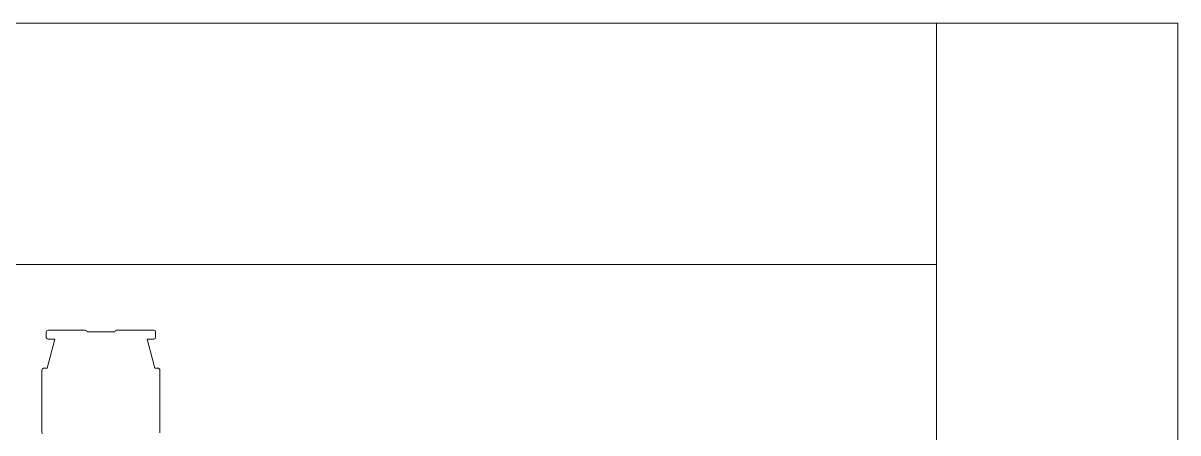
# Model space of a CAD drawing. Header units: millimetres. Extents: x 91 to 341, y 63 to 263.
# Drawn here: x 244.9 to 340.6, y 229.3 to 263.3 of the extents above; entities that cross this region are included whole.
import ezdxf

# ---------------------------------------------------------------- set-up
doc = ezdxf.new("R2010")
doc.units = ezdxf.units.MM

msp = doc.modelspace()

# ---------------------------------------------------------------- linework, layer by layer
at = {"color": 7, "linetype": 'Continuous', "lineweight": 15}
for p, q in [((110.552, 263.289), (320.552, 263.289)), ((320.552, 263.289), (320.552, 63.289)), ((320.552, 263.289), (340.552, 263.289)), ((320.552, 243.289), (320.552, 263.289)), ((340.552, 263.289), (340.552, 63.289)), ((110.552, 243.289), (320.552, 243.289)), ((246.79, 237.689), (246.79, 237.239)), ((250.015, 237.839), (246.94, 237.839)), ((252.465, 237.689), (250.165, 237.689)), ((255.69, 237.839), (252.615, 237.839)), ((255.84, 237.689), (255.84, 237.239)), ((247.49, 237.089), (246.847, 234.689)), ((247.49, 237.089), (246.94, 237.089)), ((255.14, 237.089), (255.69, 237.089)), ((255.783, 234.689), (255.14, 237.089)), ((246.427, 234.489), (246.427, 229.355)), ((246.627, 234.689), (246.847, 234.689)), ((256.002, 234.689), (255.783, 234.689)), ((256.202, 229.317), (256.202, 234.489))]:
    msp.add_line(p, q, dxfattribs=at)
for centre, radius, start, end in [((246.94, 237.689), 0.15, 90, 180), ((250.015, 237.689), 0.15, 0, 90), ((252.615, 237.689), 0.15, 90, 180), ((255.69, 237.689), 0.15, 360, 90), ((246.94, 237.239), 0.15, 180, 270), ((255.69, 237.239), 0.15, 270, 0), ((246.627, 234.489), 0.2, 90, 180), ((256.002, 234.489), 0.2, 0, 90), ((246.527, 229.355), 0.1, 180, 260)]:
    msp.add_arc(centre, radius, start, end, dxfattribs=at)

doc.saveas('drawing.dxf')
